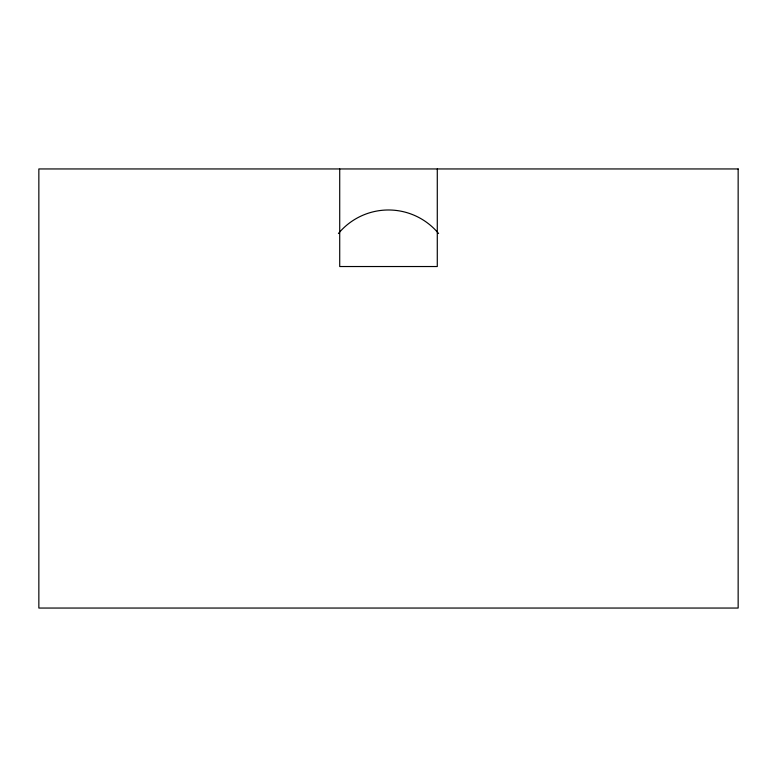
<?xml version="1.0" encoding="UTF-8"?>
<svg xmlns="http://www.w3.org/2000/svg" width="777" height="777" viewBox="0 0 777 777"><rect width="100%" height="100%" fill="white"/><g stroke="black" fill="none" stroke-linecap="round" stroke-linejoin="round"><path stroke-width="1.17" d="M437.286 168.949L437.286 266.53L339.714 266.53L339.714 168.949M338.413 233.527A65.054 65.054 0 0 1 438.587 233.527M738.15 168.949L38.85 168.949L38.85 608.051L738.15 608.051L738.15 168.949"/></g></svg>
